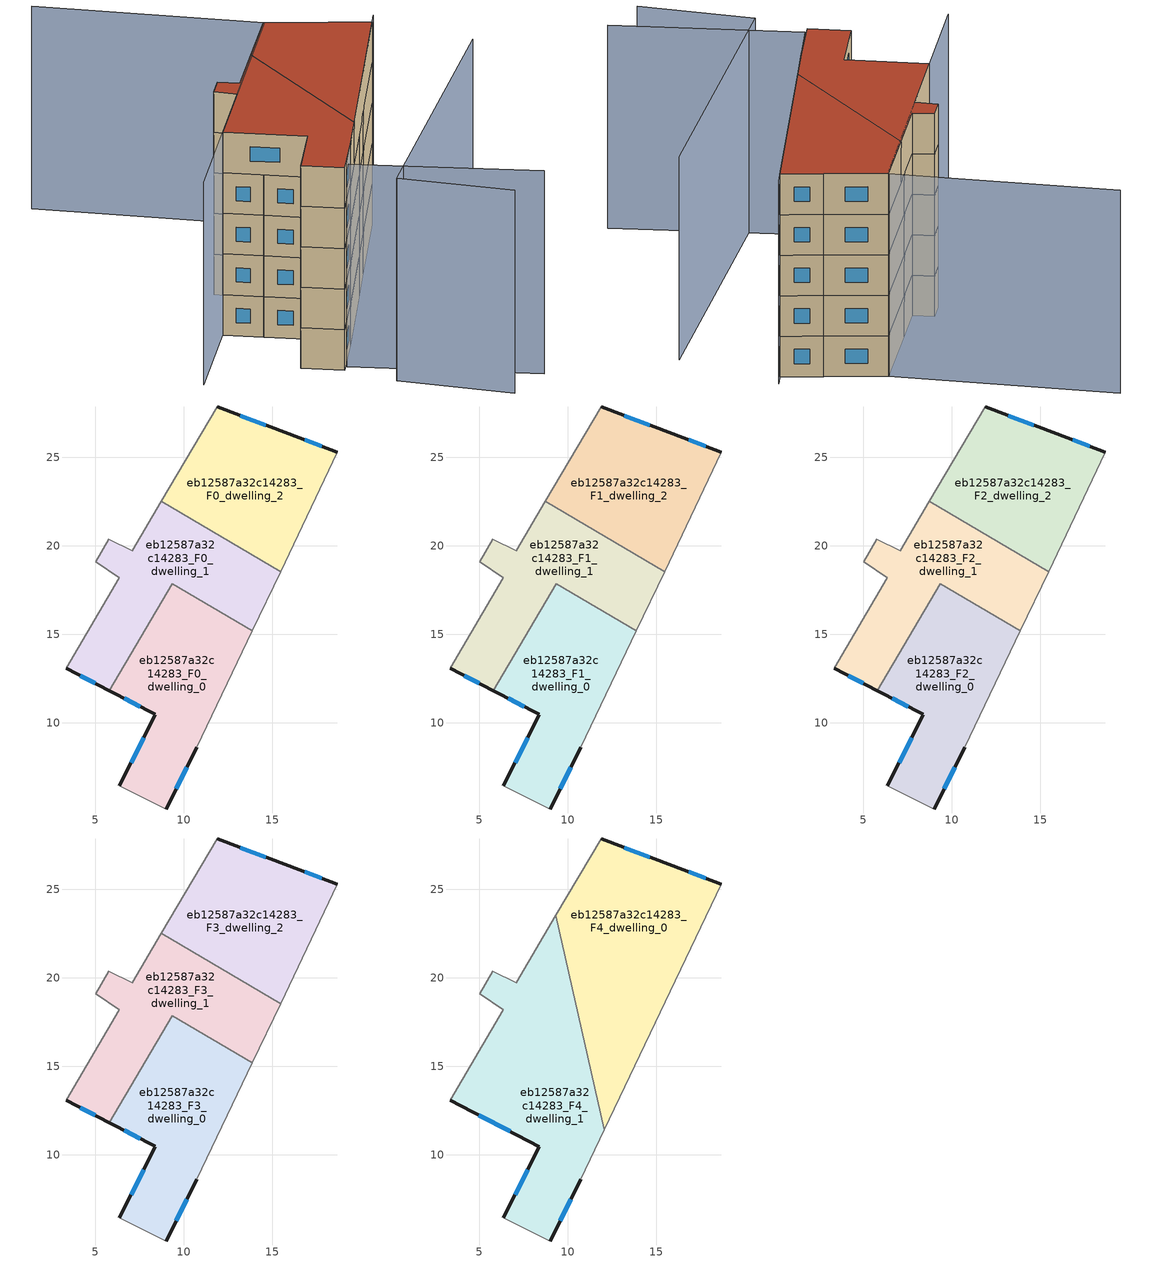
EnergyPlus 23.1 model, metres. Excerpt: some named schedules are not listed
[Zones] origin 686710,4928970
eb12587a32c14283_F0_dwelling_0
 floor ground (EU_floor_Construction): 13.88,15.2 10.74,8.61 9,5.12 6.36,6.43 8.38,10.46 5.78,11.82 9.36,17.87 z0
 wall outside (EU_wall_Construction): 8.38,10.46 6.36,6.43 / 5.78,11.82 8.38,10.47 / 9,5.12 10.74,8.61 z0:3
 wall adiabatic (EU_wall_Construction): 6.36,6.43 9,5.12 / 10.74,8.61 13.88,15.2 z0:3
 wall to eb12587a32c14283_F0_dwelling_1 (EU_wall_Construction): 13.88,15.2 9.36,17.87 5.78,11.82 z0:3
 window (EU_Window_Construction): 7.73,9.15 7.02,7.75 / 6.62,11.38 7.53,10.91 / 9.57,6.26 10.18,7.47 z0.98:2.02
eb12587a32c14283_F0_dwelling_1
 floor ground (EU_floor_Construction): 15.47,18.53 13.88,15.2 9.36,17.87 5.78,11.82 3.34,13.08 6.34,18.21 5.01,19.11 5.75,20.38 7.08,19.72 8.73,22.51 z0
 wall outside (EU_wall_Construction): 3.34,13.08 5.78,11.82 z0:3
 wall adiabatic (EU_wall_Construction): 8.73,22.51 7.08,19.72 5.75,20.38 5.01,19.11 6.34,18.21 3.34,13.08 / 13.88,15.2 15.47,18.53 z0:3
 wall to eb12587a32c14283_F0_dwelling_2 (EU_wall_Construction): 15.47,18.53 8.73,22.51 z0:3
 window (EU_Window_Construction): 4.14,12.67 4.99,12.23 z0.98:2.02
eb12587a32c14283_F0_dwelling_2
 floor ground (EU_floor_Construction): 18.69,25.29 15.47,18.53 8.73,22.51 11.88,27.86 15.94,26.33 z0
 wall outside (EU_wall_Construction): 18.69,25.29 15.94,26.33 11.88,27.86 z0:3
 wall adiabatic (EU_wall_Construction): 11.88,27.86 8.73,22.51 / 15.47,18.53 18.69,25.29 z0:3
 window (EU_Window_Construction): 14.62,26.83 13.2,27.36 / 17.8,25.63 16.84,26 z0.98:2.02
eb12587a32c14283_F1_dwelling_0
 floor to eb12587a32c14283_F0_dwelling_0 (EU_floor_Construction): 13.88,15.2 10.74,8.61 9,5.12 6.36,6.43 8.38,10.46 5.78,11.82 9.36,17.87 z3
 wall outside (EU_wall_Construction): 8.38,10.46 6.36,6.43 / 5.78,11.82 8.38,10.47 / 9,5.12 10.74,8.61 z3:6
 wall adiabatic (EU_wall_Construction): 6.36,6.43 9,5.12 / 10.74,8.61 13.88,15.2 z3:6
 wall to eb12587a32c14283_F1_dwelling_1 (EU_wall_Construction): 13.88,15.2 9.36,17.87 5.78,11.82 z3:6
 window (EU_Window_Construction): 7.73,9.15 7.02,7.75 / 6.62,11.38 7.53,10.91 / 9.57,6.26 10.18,7.47 z3.98:5.02
eb12587a32c14283_F1_dwelling_1
 floor to eb12587a32c14283_F0_dwelling_1 (EU_floor_Construction): 15.47,18.53 13.88,15.2 9.36,17.87 5.78,11.82 3.34,13.08 6.34,18.21 5.01,19.11 5.75,20.38 7.08,19.72 8.73,22.51 z3
 wall outside (EU_wall_Construction): 3.34,13.08 5.78,11.82 z3:6
 wall adiabatic (EU_wall_Construction): 8.73,22.51 7.08,19.72 5.75,20.38 5.01,19.11 6.34,18.21 3.34,13.08 / 13.88,15.2 15.47,18.53 z3:6
 wall to eb12587a32c14283_F1_dwelling_2 (EU_wall_Construction): 15.47,18.53 8.73,22.51 z3:6
 window (EU_Window_Construction): 4.14,12.67 4.99,12.23 z3.98:5.02
eb12587a32c14283_F1_dwelling_2
 floor to eb12587a32c14283_F0_dwelling_2 (EU_floor_Construction): 18.69,25.29 15.47,18.53 8.73,22.51 11.88,27.86 15.94,26.33 z3
 wall outside (EU_wall_Construction): 18.69,25.29 15.94,26.33 11.88,27.86 z3:6
 wall adiabatic (EU_wall_Construction): 11.88,27.86 8.73,22.51 / 15.47,18.53 18.69,25.29 z3:6
 window (EU_Window_Construction): 14.62,26.83 13.2,27.36 / 17.8,25.63 16.84,26 z3.98:5.02
eb12587a32c14283_F2_dwelling_0
 floor to eb12587a32c14283_F1_dwelling_0 (EU_floor_Construction): 13.88,15.2 10.74,8.61 9,5.12 6.36,6.43 8.38,10.46 5.78,11.82 9.36,17.87 z6
 wall outside (EU_wall_Construction): 8.38,10.46 6.36,6.43 / 5.78,11.82 8.38,10.47 / 9,5.12 10.74,8.61 z6:9
 wall adiabatic (EU_wall_Construction): 6.36,6.43 9,5.12 / 10.74,8.61 13.88,15.2 z6:9
 wall to eb12587a32c14283_F2_dwelling_1 (EU_wall_Construction): 13.88,15.2 9.36,17.87 5.78,11.82 z6:9
 window (EU_Window_Construction): 7.73,9.15 7.02,7.75 / 6.62,11.38 7.53,10.91 / 9.57,6.26 10.18,7.47 z6.98:8.02
eb12587a32c14283_F2_dwelling_1
 floor to eb12587a32c14283_F1_dwelling_1 (EU_floor_Construction): 15.47,18.53 13.88,15.2 9.36,17.87 5.78,11.82 3.34,13.08 6.34,18.21 5.01,19.11 5.75,20.38 7.08,19.72 8.73,22.51 z6
 wall outside (EU_wall_Construction): 3.34,13.08 5.78,11.82 z6:9
 wall adiabatic (EU_wall_Construction): 8.73,22.51 7.08,19.72 5.75,20.38 5.01,19.11 6.34,18.21 3.34,13.08 / 13.88,15.2 15.47,18.53 z6:9
 wall to eb12587a32c14283_F2_dwelling_2 (EU_wall_Construction): 15.47,18.53 8.73,22.51 z6:9
 window (EU_Window_Construction): 4.14,12.67 4.99,12.23 z6.98:8.02
eb12587a32c14283_F2_dwelling_2
 floor to eb12587a32c14283_F1_dwelling_2 (EU_floor_Construction): 18.69,25.29 15.47,18.53 8.73,22.51 11.88,27.86 15.94,26.33 z6
 wall outside (EU_wall_Construction): 18.69,25.29 15.94,26.33 11.88,27.86 z6:9
 wall adiabatic (EU_wall_Construction): 11.88,27.86 8.73,22.51 / 15.47,18.53 18.69,25.29 z6:9
 window (EU_Window_Construction): 14.62,26.83 13.2,27.36 / 17.8,25.63 16.84,26 z6.98:8.02
eb12587a32c14283_F3_dwelling_0
 floor to eb12587a32c14283_F2_dwelling_0 (EU_floor_Construction): 13.88,15.2 10.74,8.61 9,5.12 6.36,6.43 8.38,10.46 5.78,11.82 9.36,17.87 z9
 wall outside (EU_wall_Construction): 8.38,10.46 6.36,6.43 / 5.78,11.82 8.38,10.47 / 9,5.12 10.74,8.61 z9:12
 wall adiabatic (EU_wall_Construction): 6.36,6.43 9,5.12 / 10.74,8.61 13.88,15.2 z9:12
 wall to eb12587a32c14283_F3_dwelling_1 (EU_wall_Construction): 13.88,15.2 9.36,17.87 5.78,11.82 z9:12
 window (EU_Window_Construction): 7.73,9.15 7.02,7.75 / 6.62,11.38 7.53,10.91 / 9.57,6.26 10.18,7.47 z9.98:11.02
eb12587a32c14283_F3_dwelling_1
 floor to eb12587a32c14283_F2_dwelling_1 (EU_floor_Construction): 15.47,18.53 13.88,15.2 9.36,17.87 5.78,11.82 3.34,13.08 6.34,18.21 5.01,19.11 5.75,20.38 7.08,19.72 8.73,22.51 z9
 wall outside (EU_wall_Construction): 3.34,13.08 5.78,11.82 z9:12
 wall adiabatic (EU_wall_Construction): 8.73,22.51 7.08,19.72 5.75,20.38 5.01,19.11 6.34,18.21 3.34,13.08 / 13.88,15.2 15.47,18.53 z9:12
 wall to eb12587a32c14283_F3_dwelling_2 (EU_wall_Construction): 15.47,18.53 8.73,22.51 z9:12
 window (EU_Window_Construction): 4.14,12.67 4.99,12.23 z9.98:11.02
eb12587a32c14283_F3_dwelling_2
 floor to eb12587a32c14283_F2_dwelling_2 (EU_floor_Construction): 18.69,25.29 15.47,18.53 8.73,22.51 11.88,27.86 15.94,26.33 z9
 wall outside (EU_wall_Construction): 18.69,25.29 15.94,26.33 11.88,27.86 z9:12
 wall adiabatic (EU_wall_Construction): 11.88,27.86 8.73,22.51 / 15.47,18.53 18.69,25.29 z9:12
 window (EU_Window_Construction): 14.62,26.83 13.2,27.36 / 17.8,25.63 16.84,26 z9.98:11.02
eb12587a32c14283_F4_dwelling_0
 floor to eb12587a32c14283_F3_dwelling_2 (EU_floor_Construction): 18.69,25.29 15.47,18.53 9.69,21.95 9.33,23.54 11.88,27.86 15.94,26.33 z12
 floor to eb12587a32c14283_F3_dwelling_1 (EU_floor_Construction): 15.47,18.53 13.88,15.2 10.81,17.02 9.69,21.95 z12
 floor to eb12587a32c14283_F3_dwelling_0 (EU_floor_Construction): 13.88,15.2 12.08,11.4 10.81,17.02 z12
 wall outside (EU_wall_Construction): 18.69,25.29 15.94,26.33 11.88,27.86 z12:15
 wall to eb12587a32c14283_F4_dwelling_1 (EU_wall_Construction): 9.33,23.54 12.08,11.4 z12:15
 wall adiabatic (EU_wall_Construction): 11.88,27.86 9.33,23.54 / 12.08,11.4 18.69,25.29 z12:15
 window (EU_Window_Construction): 14.62,26.83 13.2,27.36 / 17.8,25.63 16.84,26 z12.98:14.02
 roof outside (EU_roof_Construction): 12.08,11.4 18.69,25.29 15.94,26.33 11.88,27.86 9.33,23.54 z15
eb12587a32c14283_F4_dwelling_1
 floor to eb12587a32c14283_F3_dwelling_0 (EU_floor_Construction): 10.81,17.02 12.08,11.4 10.74,8.61 9,5.12 6.36,6.43 8.38,10.46 5.78,11.82 9.36,17.87 z12
 floor to eb12587a32c14283_F3_dwelling_1 (EU_floor_Construction): 9.69,21.95 10.81,17.02 9.36,17.87 5.78,11.82 3.34,13.08 6.34,18.21 5.01,19.11 5.75,20.38 7.08,19.72 8.73,22.51 z12
 floor to eb12587a32c14283_F3_dwelling_2 (EU_floor_Construction): 9.33,23.54 9.69,21.95 8.73,22.51 z12
 wall outside (EU_wall_Construction): 9,5.12 10.74,8.61 / 3.34,13.08 8.38,10.46 6.36,6.43 z12:15
 wall adiabatic (EU_wall_Construction): 9.33,23.54 7.08,19.72 5.75,20.38 5.01,19.11 6.34,18.21 3.34,13.08 / 10.74,8.61 12.08,11.4 / 6.36,6.43 9,5.12 z12:15
 window (EU_Window_Construction): 9.57,6.26 10.18,7.47 / 7.73,9.15 7.02,7.75 / 4.98,12.23 6.74,11.32 z12.98:14.02
 roof outside (EU_roof_Construction): 9,5.12 10.74,8.61 12.08,11.4 9.33,23.54 7.08,19.72 5.75,20.38 5.01,19.11 6.34,18.21 3.34,13.08 8.38,10.46 6.36,6.43 z15
shading: 18.31,-2.19 11.65,2.36 / 11.65,2.36 24.01,20.44 / 21.2,-0.12 9.29,5.56 / 9.29,5.56 19.15,26.26 / -1.58,35.74 11.97,27.8 / 11.97,27.8 -0.57,6.4 z0:15
[Building]
EU S2 Campaign: North Axis=0; Terrain=City; Solar Distribution=FullExterior
[Site:Location]
Bologna: Latitude=44.5; Longitude=11.25; Time Zone=1; Elevation=37
[SizingPeriod:WeatherFileDays]
AnnualSizingPeriod: Begin Month=1; Begin Day of Month=1; End Month=12; End Day of Month=31; Day of Week for Start Day=Monday; Use Weather File Daylight Saving Period=No; Use Weather File Rain and Snow Indicators=No
[MATERIAL]
EU_InternalMass_Material: Roughness=MediumRough; Thickness=0.1; Conductivity=1; Density=1800; Specific Heat=900; Thermal Absorptance=0.9; Solar Absorptance=0.7; Visible Absorptance=0.7
[MATERIAL:NOMASS] Roughness=MediumRough; Thermal Absorptance=0.9; Solar Absorptance=0.7; Visible Absorptance=0.7
Name | Thermal Resistance
EU_wall_NoMass | 0.905828
EU_roof_NoMass | 0.37593
EU_floor_NoMass | 0.67114
[WINDOWMATERIAL:SIMPLEGLAZINGSYSTEM]
EU_Window_SimpleGlazing: UFactor=4.52486; Solar Heat Gain Coefficient=0.85; Visible Transmittance=0.85
[CONSTRUCTION]
EU_wall_Construction: EU_wall_NoMass
EU_roof_Construction: EU_roof_NoMass
EU_floor_Construction: EU_floor_NoMass
EU_Window_Construction: EU_Window_SimpleGlazing
EU_InternalMass_Construction: EU_InternalMass_Material
[ZONE] Type=1; Multiplier=1; Ceiling Height=autocalculate; Floor Area=autocalculate; Part of Total Floor Area=Yes
Name | Volume
eb12587a32c14283_F0_dwelling_0; eb12587a32c14283_F1_dwelling_0; eb12587a32c14283_F2_dwelling_0; eb12587a32c14283_F3_dwelling_0 | 154.351
eb12587a32c14283_F4_dwelling_0; eb12587a32c14283_F4_dwelling_1 | 231.534
eb12587a32c14283_F0_dwelling_1; eb12587a32c14283_F1_dwelling_1; eb12587a32c14283_F2_dwelling_1; eb12587a32c14283_F3_dwelling_1 | 154.353
eb12587a32c14283_F0_dwelling_2; eb12587a32c14283_F1_dwelling_2; eb12587a32c14283_F2_dwelling_2; eb12587a32c14283_F3_dwelling_2 | 154.357
[INTERNALMASS] Construction=EU_InternalMass_Construction
Name | Zone or ZoneList | Surface Area
eb12587a32c14283_F0_dwelling_0_EU_InternalMass | eb12587a32c14283_F0_dwelling_0 | 51.4502
eb12587a32c14283_F0_dwelling_1_EU_InternalMass | eb12587a32c14283_F0_dwelling_1 | 51.4503
eb12587a32c14283_F0_dwelling_2_EU_InternalMass | eb12587a32c14283_F0_dwelling_2 | 51.4526
eb12587a32c14283_F1_dwelling_0_EU_InternalMass | eb12587a32c14283_F1_dwelling_0 | 51.4502
eb12587a32c14283_F1_dwelling_1_EU_InternalMass | eb12587a32c14283_F1_dwelling_1 | 51.4503
eb12587a32c14283_F1_dwelling_2_EU_InternalMass | eb12587a32c14283_F1_dwelling_2 | 51.4526
eb12587a32c14283_F2_dwelling_0_EU_InternalMass | eb12587a32c14283_F2_dwelling_0 | 51.4502
eb12587a32c14283_F2_dwelling_1_EU_InternalMass | eb12587a32c14283_F2_dwelling_1 | 51.4503
eb12587a32c14283_F2_dwelling_2_EU_InternalMass | eb12587a32c14283_F2_dwelling_2 | 51.4526
eb12587a32c14283_F3_dwelling_0_EU_InternalMass | eb12587a32c14283_F3_dwelling_0 | 51.4502
eb12587a32c14283_F3_dwelling_1_EU_InternalMass | eb12587a32c14283_F3_dwelling_1 | 51.4503
eb12587a32c14283_F3_dwelling_2_EU_InternalMass | eb12587a32c14283_F3_dwelling_2 | 51.4526
eb12587a32c14283_F4_dwelling_0_EU_InternalMass | eb12587a32c14283_F4_dwelling_0 | 77.1779
eb12587a32c14283_F4_dwelling_1_EU_InternalMass | eb12587a32c14283_F4_dwelling_1 | 77.1779
[OTHEREQUIPMENT] Fuel Type=Electricity; Design Level Calculation Method=Watts/Area; Power per Zone Floor Area=1; Fraction Latent=0; Fraction Radiant=0; Fraction Lost=0; Carbon Dioxide Generation Rate=0; EndUse Subcategory=EU_Step8_InternalGains
Name | Zone or ZoneList or Space or SpaceList | Schedule
EU_Step8_InternalGain_eb12587a32c14283_F0_dwelling_0_f000 | eb12587a32c14283_F0_dwelling_0 | EU_Step8_GainSchedule_eb12587a32c14283_F0_dwelling_0_f000
EU_Step8_InternalGain_eb12587a32c14283_F0_dwelling_1_f000 | eb12587a32c14283_F0_dwelling_1 | EU_Step8_GainSchedule_eb12587a32c14283_F0_dwelling_1_f000
EU_Step8_InternalGain_eb12587a32c14283_F0_dwelling_2_f000 | eb12587a32c14283_F0_dwelling_2 | EU_Step8_GainSchedule_eb12587a32c14283_F0_dwelling_2_f000
EU_Step8_InternalGain_eb12587a32c14283_F1_dwelling_0_f000 | eb12587a32c14283_F1_dwelling_0 | EU_Step8_GainSchedule_eb12587a32c14283_F1_dwelling_0_f000
EU_Step8_InternalGain_eb12587a32c14283_F1_dwelling_1_f000 | eb12587a32c14283_F1_dwelling_1 | EU_Step8_GainSchedule_eb12587a32c14283_F1_dwelling_1_f000
EU_Step8_InternalGain_eb12587a32c14283_F1_dwelling_2_f000 | eb12587a32c14283_F1_dwelling_2 | EU_Step8_GainSchedule_eb12587a32c14283_F1_dwelling_2_f000
EU_Step8_InternalGain_eb12587a32c14283_F2_dwelling_0_f000 | eb12587a32c14283_F2_dwelling_0 | EU_Step8_GainSchedule_eb12587a32c14283_F2_dwelling_0_f000
EU_Step8_InternalGain_eb12587a32c14283_F2_dwelling_1_f000 | eb12587a32c14283_F2_dwelling_1 | EU_Step8_GainSchedule_eb12587a32c14283_F2_dwelling_1_f000
EU_Step8_InternalGain_eb12587a32c14283_F2_dwelling_2_f000 | eb12587a32c14283_F2_dwelling_2 | EU_Step8_GainSchedule_eb12587a32c14283_F2_dwelling_2_f000
EU_Step8_InternalGain_eb12587a32c14283_F3_dwelling_0_f000 | eb12587a32c14283_F3_dwelling_0 | EU_Step8_GainSchedule_eb12587a32c14283_F3_dwelling_0_f000
EU_Step8_InternalGain_eb12587a32c14283_F3_dwelling_1_f000 | eb12587a32c14283_F3_dwelling_1 | EU_Step8_GainSchedule_eb12587a32c14283_F3_dwelling_1_f000
EU_Step8_InternalGain_eb12587a32c14283_F3_dwelling_2_f000 | eb12587a32c14283_F3_dwelling_2 | EU_Step8_GainSchedule_eb12587a32c14283_F3_dwelling_2_f000
EU_Step8_InternalGain_eb12587a32c14283_F4_dwelling_0_f000 | eb12587a32c14283_F4_dwelling_0 | EU_Step8_GainSchedule_eb12587a32c14283_F4_dwelling_0_f000
EU_Step8_InternalGain_eb12587a32c14283_F4_dwelling_1_f000 | eb12587a32c14283_F4_dwelling_1 | EU_Step8_GainSchedule_eb12587a32c14283_F4_dwelling_1_f000
[ZONEVENTILATION:DESIGNFLOWRATE] Schedule=EU_AlwaysOn; Design Flow Rate Calculation Method=AirChanges/Hour; Air Changes per Hour=0.73129; Ventilation Type=Natural; Fan Pressure Rise=0; Fan Total Efficiency=1; Constant Term Coefficient=1; Temperature Term Coefficient=0; Velocity Term Coefficient=0; Velocity Squared Term Coefficient=0; Minimum Indoor Temperature=-100; Maximum Indoor Temperature=100; Delta Temperature=-100; Minimum Outdoor Temperature=-100; Maximum Outdoor Temperature=100; Maximum Wind Speed=40
Name | Zone or ZoneList or Space or SpaceList
EU_ConstantAir_eb12587a32c14283_F0_dwelling_0 | eb12587a32c14283_F0_dwelling_0
EU_ConstantAir_eb12587a32c14283_F0_dwelling_1 | eb12587a32c14283_F0_dwelling_1
EU_ConstantAir_eb12587a32c14283_F0_dwelling_2 | eb12587a32c14283_F0_dwelling_2
EU_ConstantAir_eb12587a32c14283_F1_dwelling_0 | eb12587a32c14283_F1_dwelling_0
EU_ConstantAir_eb12587a32c14283_F1_dwelling_1 | eb12587a32c14283_F1_dwelling_1
EU_ConstantAir_eb12587a32c14283_F1_dwelling_2 | eb12587a32c14283_F1_dwelling_2
EU_ConstantAir_eb12587a32c14283_F2_dwelling_0 | eb12587a32c14283_F2_dwelling_0
EU_ConstantAir_eb12587a32c14283_F2_dwelling_1 | eb12587a32c14283_F2_dwelling_1
EU_ConstantAir_eb12587a32c14283_F2_dwelling_2 | eb12587a32c14283_F2_dwelling_2
EU_ConstantAir_eb12587a32c14283_F3_dwelling_0 | eb12587a32c14283_F3_dwelling_0
EU_ConstantAir_eb12587a32c14283_F3_dwelling_1 | eb12587a32c14283_F3_dwelling_1
EU_ConstantAir_eb12587a32c14283_F3_dwelling_2 | eb12587a32c14283_F3_dwelling_2
EU_ConstantAir_eb12587a32c14283_F4_dwelling_0 | eb12587a32c14283_F4_dwelling_0
EU_ConstantAir_eb12587a32c14283_F4_dwelling_1 | eb12587a32c14283_F4_dwelling_1
[HVACTEMPLATE:THERMOSTAT] Constant Heating Setpoint=20; Constant Cooling Setpoint=50
EU_HeatOnly_eb12587a32c14283_F0_dwelling_0; EU_HeatOnly_eb12587a32c14283_F0_dwelling_1; EU_HeatOnly_eb12587a32c14283_F0_dwelling_2; EU_HeatOnly_eb12587a32c14283_F1_dwelling_0; EU_HeatOnly_eb12587a32c14283_F1_dwelling_1; EU_HeatOnly_eb12587a32c14283_F1_dwelling_2; EU_HeatOnly_eb12587a32c14283_F2_dwelling_0; EU_HeatOnly_eb12587a32c14283_F2_dwelling_1; EU_HeatOnly_eb12587a32c14283_F2_dwelling_2; EU_HeatOnly_eb12587a32c14283_F3_dwelling_0; EU_HeatOnly_eb12587a32c14283_F3_dwelling_1; EU_HeatOnly_eb12587a32c14283_F3_dwelling_2; EU_HeatOnly_eb12587a32c14283_F4_dwelling_0; EU_HeatOnly_eb12587a32c14283_F4_dwelling_1
[HVACTEMPLATE:ZONE:IDEALLOADSAIRSYSTEM] System Availability Schedule=EU_AlwaysOn; Maximum Heating Supply Air Temperature=50; Minimum Cooling Supply Air Temperature=13; Maximum Heating Supply Air Humidity Ratio=0.0156; Minimum Cooling Supply Air Humidity Ratio=0.0077; Heating Limit=NoLimit; Cooling Limit=NoLimit; Heating Availability Schedule=EU_AlwaysOn; Cooling Availability Schedule=EU_CoolingOff; Dehumidification Control Type=ConstantSensibleHeatRatio; Cooling Sensible Heat Ratio=0.7; Dehumidification Setpoint=60; Humidification Control Type=None; Humidification Setpoint=30; Outdoor Air Method=None; Outdoor Air Flow Rate per Person=0.00944; Outdoor Air Flow Rate per Zone Floor Area=0; Outdoor Air Flow Rate per Zone=0; Demand Controlled Ventilation Type=None; Outdoor Air Economizer Type=NoEconomizer; Heat Recovery Type=None; Sensible Heat Recovery Effectiveness=0.7; Latent Heat Recovery Effectiveness=0.65
Name | Template Thermostat
eb12587a32c14283_F0_dwelling_0 | EU_HeatOnly_eb12587a32c14283_F0_dwelling_0
eb12587a32c14283_F0_dwelling_1 | EU_HeatOnly_eb12587a32c14283_F0_dwelling_1
eb12587a32c14283_F0_dwelling_2 | EU_HeatOnly_eb12587a32c14283_F0_dwelling_2
eb12587a32c14283_F1_dwelling_0 | EU_HeatOnly_eb12587a32c14283_F1_dwelling_0
eb12587a32c14283_F1_dwelling_1 | EU_HeatOnly_eb12587a32c14283_F1_dwelling_1
eb12587a32c14283_F1_dwelling_2 | EU_HeatOnly_eb12587a32c14283_F1_dwelling_2
eb12587a32c14283_F2_dwelling_0 | EU_HeatOnly_eb12587a32c14283_F2_dwelling_0
eb12587a32c14283_F2_dwelling_1 | EU_HeatOnly_eb12587a32c14283_F2_dwelling_1
eb12587a32c14283_F2_dwelling_2 | EU_HeatOnly_eb12587a32c14283_F2_dwelling_2
eb12587a32c14283_F3_dwelling_0 | EU_HeatOnly_eb12587a32c14283_F3_dwelling_0
eb12587a32c14283_F3_dwelling_1 | EU_HeatOnly_eb12587a32c14283_F3_dwelling_1
eb12587a32c14283_F3_dwelling_2 | EU_HeatOnly_eb12587a32c14283_F3_dwelling_2
